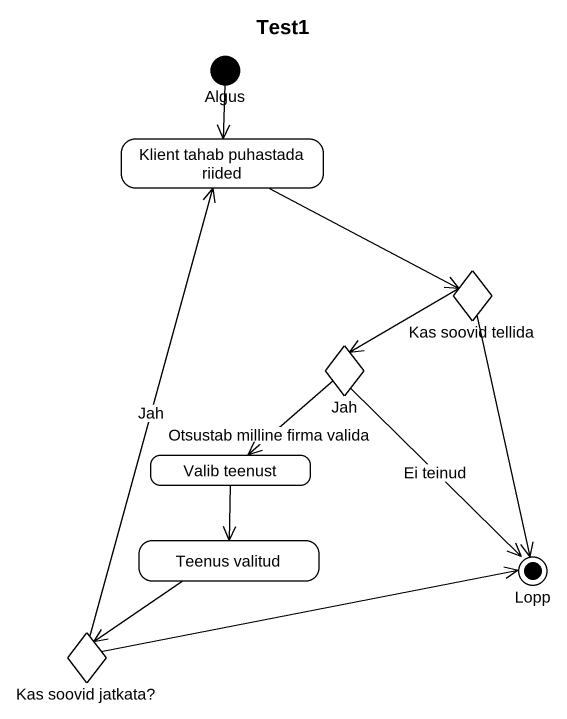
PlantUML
@startuml
title Test1
hide empty description
state Algus <<start>>
state "Klient tahab puhastada riided" as Klient_tahab_puhastada
state "Kas soovid tellida" as Kas_soovid_tellida <<choice>>
state Jah <<choice>>
state "Valib teenust" as Valib_teenust
state "Teenus valitud" as Teenus_valitud
state Lopp <<end>>
state "Kas soovid jatkata?" as Kas_soovid_jatkata <<choice>>
Algus --> Klient_tahab_puhastada
Klient_tahab_puhastada -right-> Kas_soovid_tellida
Kas_soovid_tellida -left-> Jah
Kas_soovid_tellida --> Lopp
Jah --> Valib_teenust : Otsustab milline firma valida
Jah --> Lopp : Ei teinud
Valib_teenust --> Teenus_valitud
Teenus_valitud --> Kas_soovid_jatkata
Kas_soovid_jatkata -up-> Klient_tahab_puhastada : Jah
Kas_soovid_jatkata -right-> Lopp
@enduml
